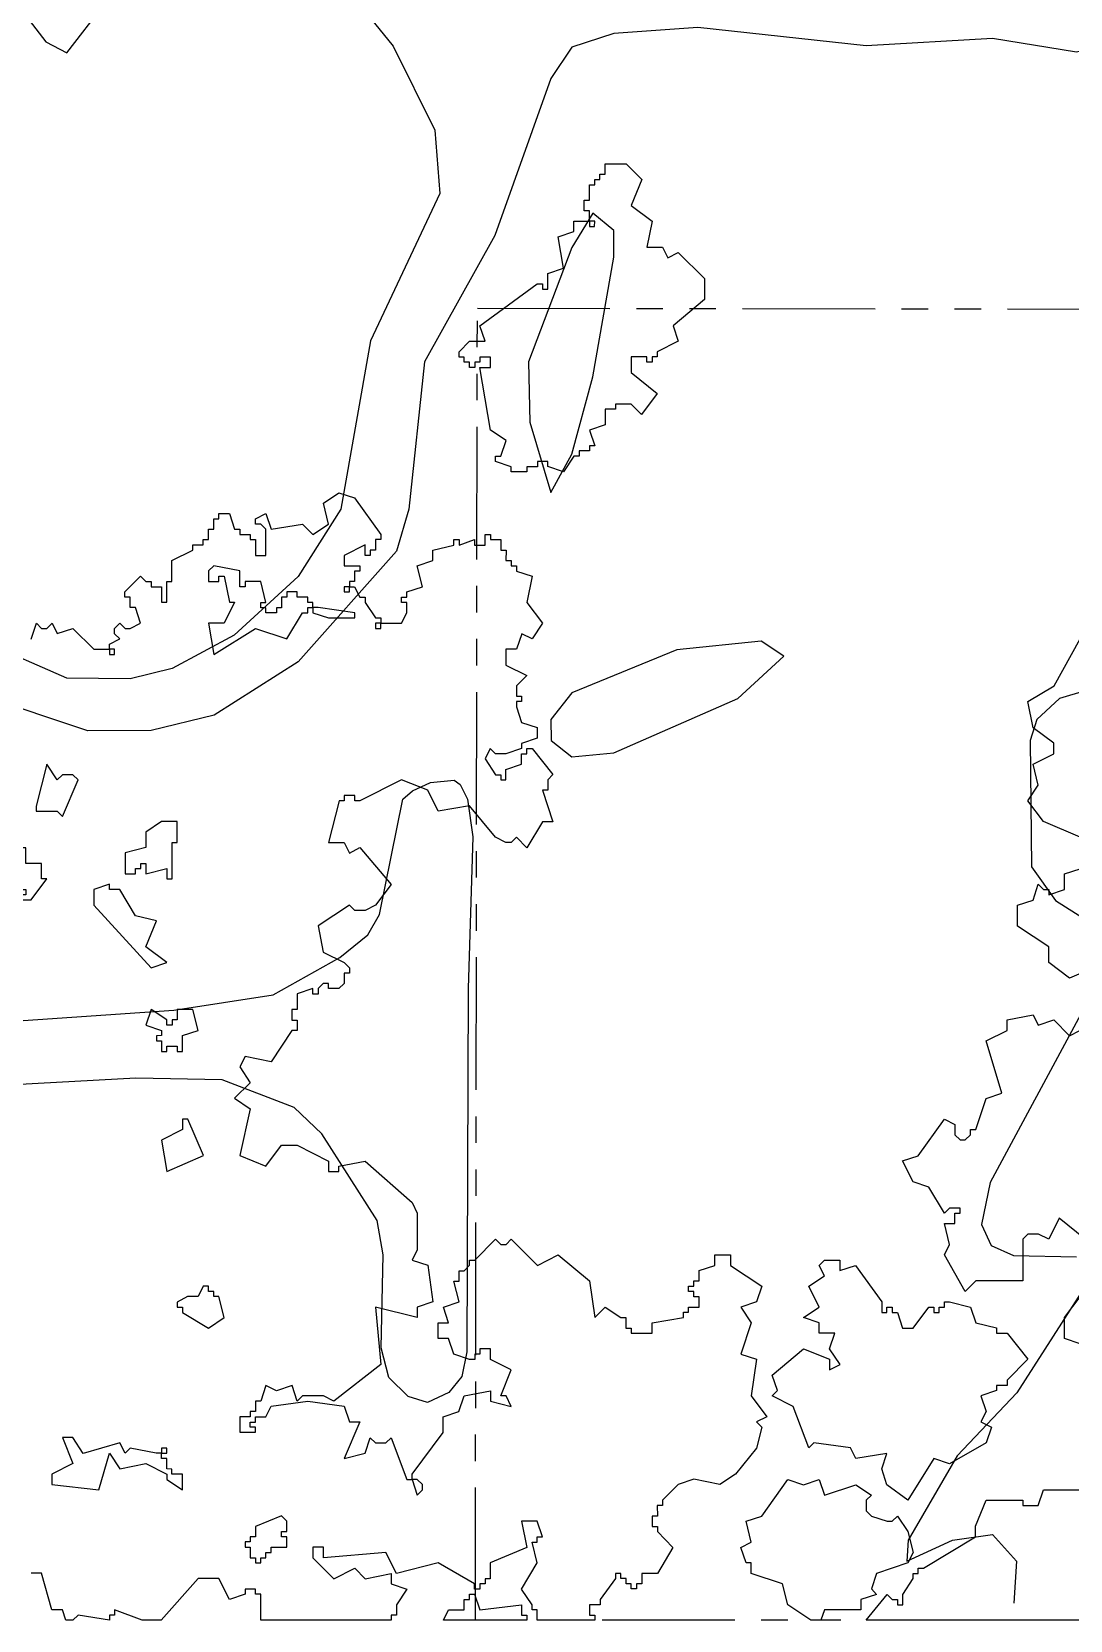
# Model space of a CAD drawing. Header units: metres. Extents: x -400 to 800, y -650 to 500.
# Drawn here: x -183.5 to -133.8, y -650 to -573.9 of the extents above; entities that cross this region are included whole.
import ezdxf

# ---------------------------------------------------------------- set-up
doc = ezdxf.new("R2010")
doc.units = ezdxf.units.M
doc.header["$LTSCALE"] = 2
doc.linetypes.add('PHANTOM', pattern=[6.35, 3.175, -0.635, 0.635, -0.635, 0.635, -0.635])
for name, color, linetype in [('SITE-PROPERTY', 7, 'PHANTOM'), ('SITE-ROAD-GRAVEL', 32, 'CONTINUOUS'), ('SITE-TREE-CANOPY', 94, 'CONTINUOUS'), ('TOPO-CONTOUR-MAJOR', 8, 'CONTINUOUS'), ('TOPO-CONTOUR-MINOR', 9, 'CONTINUOUS')]:
    doc.layers.add(name, color=color, linetype=linetype)

msp = doc.modelspace()

# ---------------------------------------------------------------- linework, layer by layer
at = {"layer": 'SITE-PROPERTY'}
msp.add_lwpolyline([(-162.192, -587.176), (-121.862, -587.227), (-116.074, -587.039), (-110.315, -586.484), (-104.597, -585.561), (-98.95, -584.272), (-99.063, -650), (-162.288, -650)], close=True, dxfattribs=at)
at = {"layer": 'SITE-ROAD-GRAVEL'}
msp.add_lwpolyline([(-184.872, -621.344), (-176.727, -620.789), (-171.977, -620.056), (-168.785, -618.265), (-167.445, -617.176), (-166.884, -616.197), (-165.767, -610.68), (-165.304, -610.279), (-164.434, -609.89), (-163.305, -609.768), (-163.01, -609.979), (-162.66, -610.68), (-162.407, -612.482), (-162.64, -619.746), (-162.692, -637.155), (-162.938, -638.323), (-163.562, -639.101), (-164.58, -639.579), (-165.513, -639.279), (-166.432, -638.378), (-166.803, -636.954), (-166.711, -632.504), (-166.998, -630.858), (-169.636, -626.708), (-170.961, -625.451), (-174.419, -624.116), (-178.544, -624.037), (-185.286, -624.414)], dxfattribs=at)
at = {"layer": 'SITE-TREE-CANOPY'}
for points in [[(-156.818, -582.505), (-157.07, -582.505), (-157.07, -582.004), (-156.818, -582.004), (-156.818, -581.259), (-156.572, -581.259), (-156.572, -581.003), (-156.32, -581.003), (-156.32, -580.758), (-156.067, -580.758), (-156.067, -580.258), (-155.071, -580.258), (-154.32, -581.003), (-154.819, -582.26), (-153.822, -583.006), (-154.068, -584.252), (-153.318, -584.252), (-153.072, -584.752), (-152.567, -584.508), (-151.319, -585.754), (-151.319, -586.755), (-152.82, -588.012), (-152.568, -588.757), (-153.571, -589.257), (-153.571, -589.502), (-153.824, -589.502), (-153.817, -589.758), (-154.069, -589.758), (-154.069, -589.502), (-154.82, -589.502), (-154.82, -590.258), (-153.571, -591.26), (-154.322, -592.261), (-154.82, -591.76), (-155.571, -591.76), (-155.571, -592.005), (-156.069, -592.004), (-156.069, -592.761), (-156.82, -593.005), (-156.567, -593.762), (-156.82, -593.762), (-156.82, -594.007), (-157.318, -594.006), (-157.318, -594.262), (-157.571, -594.262), (-158.069, -595.008), (-158.819, -594.752), (-158.819, -594.507), (-159.317, -594.507), (-159.317, -594.763), (-159.823, -594.762), (-159.823, -595.007), (-160.573, -595.007), (-160.573, -594.762), (-161.317, -594.506), (-161.317, -594.262), (-161.071, -594.262), (-160.819, -593.505), (-161.569, -593.005), (-162.074, -590.012), (-161.569, -590.012), (-161.568, -589.512), (-162.074, -589.512), (-162.074, -589.756), (-162.319, -589.756), (-162.319, -590.012), (-162.572, -590.012), (-162.572, -589.756), (-162.817, -589.756), (-162.817, -589.512), (-163.07, -589.511), (-163.07, -589.256), (-162.571, -588.755), (-161.821, -588.755), (-162.073, -588.01), (-159.323, -586.008), (-159.07, -586.008), (-159.07, -586.253), (-158.818, -586.253), (-158.818, -585.508), (-158.067, -585.252), (-158.319, -583.761), (-157.569, -583.506), (-157.569, -583.005), (-156.818, -583.005)], [(-156.818, -583.261), (-156.573, -583.261), (-156.572, -583.005), (-156.818, -583.005)], [(-170.073, -601.257), (-170.319, -601.257), (-170.318, -601.012), (-170.824, -601.012), (-170.824, -600.756), (-171.322, -600.756), (-171.322, -601.012), (-171.567, -601.012), (-171.567, -601.513), (-171.82, -601.512), (-171.82, -601.757), (-172.318, -601.757), (-172.318, -601.512), (-172.57, -601.512), (-172.57, -601.257), (-172.318, -601.257), (-172.57, -600.255), (-173.321, -600.255), (-173.321, -600.511), (-173.573, -600.511), (-173.573, -599.755), (-174.822, -599.51), (-175.068, -599.754), (-175.068, -600.255), (-174.57, -600.255), (-174.57, -600.01), (-174.317, -600.01), (-174.072, -601.256), (-173.819, -601.256), (-174.317, -602.257), (-175.068, -602.257), (-174.823, -603.759), (-172.823, -602.502), (-171.322, -603.003), (-170.571, -601.757), (-170.319, -601.757), (-170.319, -601.502), (-170.073, -601.502)], [(-168.572, -600.512), (-168.572, -600.757), (-168.319, -600.757), (-168.319, -600.512)], [(-170.073, -601.758), (-169.322, -602.002), (-168.067, -602.003), (-168.067, -601.758), (-169.82, -601.502), (-170.073, -601.502)], [(-167.071, -602.259), (-167.071, -602.503), (-166.818, -602.503), (-166.818, -602.259)], [(-179.818, -603.758), (-179.572, -603.758), (-179.572, -603.502), (-179.818, -603.502)], [(-183.32, -611.01), (-183.32, -611.255), (-182.323, -611.255), (-182.071, -611.511), (-181.32, -609.754), (-181.572, -609.509), (-182.071, -609.509), (-182.323, -609.753), (-182.821, -609.008)], [(-178.072, -613.002), (-179.069, -613.258), (-179.069, -614.259), (-178.571, -614.259), (-178.571, -614.003), (-178.318, -614.003), (-178.318, -613.759), (-178.073, -613.759), (-178.073, -614.259), (-177.069, -614.004), (-177.07, -614.504), (-176.817, -614.504), (-176.817, -612.758), (-176.571, -612.758), (-176.571, -611.757), (-177.322, -611.757), (-178.072, -612.257)], [(-183.067, -613.758), (-183.818, -613.758), (-183.818, -613.012), (-184.323, -613.012), (-184.323, -613.502), (-184.569, -613.502), (-184.569, -613.257), (-184.821, -613.257), (-184.821, -613.012), (-185.572, -613.012), (-185.572, -613.513), (-184.323, -614.759), (-184.071, -614.759), (-184.071, -615.003), (-183.818, -615.003), (-183.818, -615.259), (-184.071, -615.259), (-184.071, -615.504), (-183.573, -615.504), (-182.822, -614.503), (-183.068, -614.503)], [(-180.57, -615.76), (-177.821, -618.753), (-177.07, -618.509), (-178.073, -617.752), (-177.568, -616.506), (-178.571, -616.261), (-179.322, -615.004), (-179.82, -615.004), (-179.82, -614.759), (-180.57, -615.004)], [(-176.573, -621.012), (-176.573, -621.256), (-176.818, -621.256), (-176.818, -621.512), (-177.071, -621.512), (-177.071, -621.256), (-177.821, -620.756), (-178.067, -621.512), (-177.323, -621.757), (-177.323, -622.001), (-177.569, -622.013), (-177.569, -622.257), (-177.323, -622.257), (-177.324, -622.758), (-177.071, -622.758), (-177.071, -622.502), (-176.573, -622.502), (-176.573, -622.758), (-176.32, -622.758), (-176.32, -622.002), (-175.57, -621.757), (-175.822, -620.756), (-176.573, -620.756)], [(-177.072, -628.509), (-175.318, -627.753), (-176.068, -626.006), (-176.321, -626.006), (-176.321, -626.507), (-177.317, -627.007)], [(-144.824, -633.253), (-144.073, -633.009), (-142.817, -634.755), (-142.818, -635.256), (-142.572, -635.256), (-142.572, -635.011), (-142.319, -635.011), (-142.319, -635.256), (-142.067, -635.256), (-141.822, -636.013), (-141.323, -636.013), (-140.573, -635.012), (-140.32, -635.012), (-140.32, -635.256), (-140.068, -635.256), (-140.068, -635.012), (-139.822, -635.012), (-139.822, -634.756), (-139.569, -634.756), (-138.573, -635.012), (-138.321, -635.757), (-137.318, -636.002), (-137.318, -636.258), (-136.82, -636.258), (-135.817, -637.504), (-136.82, -638.505), (-136.82, -638.761), (-137.318, -638.761), (-137.318, -639.006), (-138.069, -639.261), (-137.823, -640.007), (-138.069, -640.507), (-137.571, -640.752), (-137.817, -641.508), (-139.571, -642.509), (-140.321, -642.253), (-141.57, -644.255), (-142.573, -643.51), (-142.819, -642.753), (-142.573, -642.008), (-144.067, -642.253), (-144.32, -641.752), (-146.067, -641.507), (-146.319, -641.752), (-147.07, -639.76), (-148.073, -639.26), (-147.82, -639.004), (-148.073, -638.258), (-146.571, -637.002), (-145.322, -637.502), (-145.322, -638.003), (-144.817, -637.758), (-145.322, -637.002), (-145.07, -636.257), (-145.82, -636.257), (-145.82, -635.756), (-146.571, -635.511), (-145.82, -635.011), (-146.318, -634.009), (-145.567, -633.509), (-145.82, -633.008), (-145.567, -632.753), (-144.823, -632.753)], [(-176.568, -635.005), (-176.323, -635.005), (-176.323, -635.261), (-175.067, -636.007), (-174.323, -635.506), (-174.569, -634.505), (-174.821, -634.505), (-174.821, -634.26), (-175.067, -634.26), (-175.067, -634.004), (-175.319, -634.004), (-175.572, -634.505), (-176.07, -634.505), (-176.568, -634.761)], [(-177.573, -642.002), (-178.821, -641.757), (-179.067, -642.002), (-179.319, -641.512), (-181.073, -642.012), (-181.571, -641.256), (-182.069, -641.256), (-181.571, -642.502), (-182.568, -643.002), (-182.568, -643.503), (-180.323, -643.759), (-179.817, -642.002), (-179.319, -642.758), (-178.071, -642.502), (-177.068, -643.003), (-177.068, -643.259), (-176.317, -643.76), (-176.317, -643.003), (-176.822, -643.003), (-176.822, -642.759), (-177.068, -642.758), (-177.067, -642.258), (-177.32, -642.258), (-177.32, -642.002)], [(-177.067, -642.002), (-177.067, -641.757), (-177.32, -641.757), (-177.32, -642.002)], [(-165.072, -644.006), (-164.819, -643.762), (-164.819, -643.506), (-165.071, -643.261), (-165.317, -643.261)], [(-147.317, -649.26), (-147.569, -648.259), (-149.07, -647.758), (-149.07, -647.257), (-149.323, -647.257), (-149.568, -646.512), (-149.07, -646.256), (-149.322, -645.255), (-148.572, -645.01), (-147.323, -643.253), (-146.572, -643.509), (-145.821, -643.253), (-145.569, -644.01), (-144.068, -643.51), (-143.317, -644.01), (-143.57, -644.255), (-143.57, -644.755), (-143.317, -645.011), (-142.567, -645.256), (-142.321, -645.256), (-142.069, -645.012), (-141.571, -645.757), (-141.318, -646.758), (-141.571, -647.259), (-143.072, -647.759), (-143.318, -648.504), (-143.072, -648.76), (-143.823, -649.005), (-143.823, -649.505), (-145.57, -649.505), (-145.735, -650), (-146.213, -650)], [(-172.817, -645.507), (-172.817, -646.007), (-173.069, -646.007), (-173.069, -646.252), (-173.322, -646.252), (-173.322, -646.508), (-173.069, -646.508), (-173.07, -647.008), (-172.817, -647.009), (-172.817, -647.253), (-172.572, -647.253), (-172.571, -647.009), (-172.319, -647.009), (-172.319, -646.753), (-172.073, -646.753), (-172.073, -646.508), (-171.323, -646.508), (-171.323, -646.008), (-171.568, -646.008), (-171.568, -645.752), (-171.323, -645.752), (-171.322, -645.262), (-171.568, -645.006)], [(-163.571, -649.502), (-162.821, -649.502), (-162.821, -649.013), (-162.568, -649.013), (-162.568, -648.757), (-162.322, -648.757), (-162.07, -649.502), (-160.071, -649.258), (-160.071, -649.758), (-159.818, -649.758), (-159.818, -650), (-163.816, -650)]]:
    msp.add_lwpolyline(points, close=True, dxfattribs=at)
for points in [[(-183.571, -603.012), (-183.318, -602.256), (-183.072, -602.512), (-182.82, -602.512), (-182.567, -602.256), (-182.322, -602.756), (-181.571, -602.512), (-180.568, -603.502), (-179.818, -603.502), (-179.818, -603.258), (-179.319, -603.002), (-179.572, -602.757), (-179.572, -602.512), (-179.319, -602.256), (-179.067, -602.512), (-178.821, -602.512), (-178.323, -602.257), (-178.568, -601.511), (-178.821, -601.511), (-178.821, -601.011), (-179.073, -601.011), (-179.073, -600.755), (-178.323, -600.01), (-178.07, -600.254), (-177.818, -600.254), (-177.818, -600.51), (-177.32, -600.51), (-177.32, -601.256), (-177.067, -601.256), (-177.067, -600.255), (-176.821, -600.255), (-176.821, -599.253), (-175.818, -598.753), (-175.818, -598.508), (-175.32, -598.508), (-175.32, -598.253), (-175.067, -598.253), (-175.067, -597.752), (-174.822, -597.752), (-174.822, -597.252), (-174.569, -597.252), (-174.569, -597.007), (-174.071, -597.007), (-173.818, -597.752), (-173.573, -597.752), (-173.573, -598.008), (-173.068, -598.008), (-173.068, -598.253), (-172.822, -598.253), (-172.823, -599.009), (-172.317, -599.01), (-172.317, -597.753), (-172.57, -597.508), (-172.822, -597.508), (-172.822, -597.252), (-172.317, -597.007), (-172.072, -597.753), (-170.57, -597.508), (-170.072, -598.009), (-169.322, -597.508), (-169.567, -596.507), (-168.823, -596.007), (-168.073, -596.252), (-166.817, -598.009), (-166.817, -598.254), (-167.07, -598.254), (-167.07, -598.755), (-167.323, -598.755), (-167.323, -599.01), (-167.568, -599.01), (-167.568, -598.51), (-168.571, -599.01), (-168.571, -599.511), (-167.821, -599.511), (-167.821, -599.756), (-168.073, -599.756), (-168.073, -600.256), (-168.319, -600.256), (-168.319, -600.512), (-168.073, -600.512), (-167.821, -601.002), (-167.568, -601.002), (-167.569, -601.257), (-167.071, -602.003), (-166.818, -602.003), (-166.818, -602.259), (-165.822, -602.259), (-165.569, -601.758), (-165.569, -601.258), (-165.822, -601.258), (-165.822, -601.002), (-165.569, -601.002), (-165.569, -600.757), (-164.818, -600.513), (-165.071, -599.511), (-164.32, -599.256), (-164.32, -598.755), (-163.317, -598.511), (-163.317, -598.255), (-163.071, -598.255), (-163.071, -598.511), (-162.321, -598.255), (-162.321, -598.511), (-161.823, -598.511), (-161.822, -598.01), (-161.57, -598.01), (-161.57, -598.255), (-161.072, -598.255), (-161.072, -598.756), (-160.819, -598.756), (-160.82, -599.256), (-160.567, -599.256), (-160.567, -599.512), (-160.321, -599.512), (-160.322, -599.757), (-159.571, -600.002), (-159.817, -601.259), (-159.073, -602.26), (-159.571, -603.005), (-160.069, -602.76), (-160.322, -603.506), (-160.82, -603.506), (-160.82, -604.262), (-159.817, -604.752), (-160.322, -605.252), (-160.323, -605.753), (-160.07, -605.753), (-160.07, -606.009), (-160.323, -606.009), (-160.323, -606.253), (-160.07, -607.01), (-159.32, -607.255), (-159.32, -607.755), (-160.07, -608.011), (-160.07, -608.256), (-160.821, -608.511), (-161.319, -608.511), (-161.572, -608.255), (-161.817, -608.756), (-161.319, -609.512), (-161.067, -609.512), (-161.067, -609.757), (-160.821, -609.757), (-160.821, -609.257), (-160.071, -609.012), (-160.07, -608.511), (-159.818, -608.511), (-159.818, -608.256), (-159.572, -608.256), (-158.569, -609.502), (-158.822, -609.757), (-158.822, -610.258), (-159.068, -610.258), (-158.57, -611.76), (-159.068, -611.76), (-159.819, -613.005), (-160.317, -612.505), (-160.569, -612.761), (-160.822, -612.761), (-161.32, -612.505), (-162.568, -611.003), (-164.07, -611.258), (-164.568, -610.257), (-165.823, -609.756), (-167.823, -610.757), (-168.068, -610.757), (-168.068, -610.512), (-168.573, -610.512), (-168.573, -610.757), (-168.819, -610.757), (-169.317, -612.759), (-168.567, -612.759), (-168.321, -613.26), (-167.823, -613.004), (-166.322, -614.762), (-167.073, -615.752), (-167.571, -616.008), (-168.069, -616.007), (-168.322, -615.752), (-169.823, -616.752), (-169.571, -618.009), (-168.568, -618.51), (-168.322, -618.755), (-168.322, -619.011), (-168.568, -619.011), (-168.568, -619.511), (-168.821, -619.756), (-169.319, -619.756), (-169.319, -619.511), (-169.571, -619.511), (-169.817, -619.756), (-169.817, -620.012), (-170.069, -620.012), (-170.069, -619.756), (-170.82, -620.011), (-170.82, -620.757), (-171.073, -620.757), (-171.073, -621.257), (-170.82, -621.257), (-170.82, -621.758), (-171.073, -621.758), (-172.069, -623.259), (-173.318, -623.003), (-173.571, -623.504), (-173.073, -624.26), (-173.823, -625.006), (-173.073, -625.506), (-173.571, -627.753), (-172.323, -628.254), (-171.572, -627.253), (-170.821, -627.253), (-169.32, -628.01), (-169.32, -628.51), (-168.822, -628.51), (-168.822, -628.255), (-167.573, -628.01), (-165.322, -630.002), (-165.069, -630.502), (-165.07, -632.26), (-165.322, -632.76), (-164.572, -633.005), (-164.319, -634.752), (-165.07, -635.007), (-165.07, -635.508), (-167.069, -635.007), (-166.817, -637.755), (-169.07, -639.512), (-169.568, -639.256), (-170.571, -639.256), (-170.823, -639.511), (-171.069, -638.755), (-171.819, -639.011), (-172.317, -638.755), (-172.57, -639.511), (-172.823, -639.511), (-172.823, -640.012), (-173.068, -640.012), (-173.068, -640.256), (-173.573, -640.256), (-173.574, -641.002), (-172.823, -641.002), (-172.823, -640.757), (-173.068, -640.757), (-173.068, -640.512), (-172.823, -640.512), (-172.823, -640.256), (-172.318, -640.256), (-172.072, -639.756), (-170.318, -639.512), (-168.571, -639.757), (-168.319, -640.502), (-167.821, -640.502), (-168.572, -642.259), (-167.569, -642.004), (-167.323, -641.258), (-167.071, -641.503), (-166.572, -641.503), (-166.32, -641.259), (-165.57, -643.261), (-165.317, -643.261), (-165.317, -643.005), (-163.822, -641.003), (-163.822, -640.258), (-163.072, -640.002), (-162.819, -639.257), (-161.57, -639.013), (-161.57, -639.502), (-160.567, -639.758), (-160.819, -639.257), (-161.072, -639.257), (-160.567, -638.012), (-161.57, -637.511), (-161.57, -637.01), (-162.068, -637.01), (-162.068, -637.255), (-162.32, -637.255), (-162.32, -637.511), (-162.573, -637.511), (-163.324, -637.255), (-163.569, -636.509), (-164.067, -636.509), (-164.067, -635.753), (-163.569, -635.753), (-163.821, -635.008), (-163.071, -634.752), (-163.323, -633.762), (-163.07, -633.762), (-163.07, -633.261), (-162.818, -633.261), (-162.572, -633.005), (-162.572, -632.761), (-162.32, -632.761), (-161.323, -631.76), (-161.071, -632.005), (-160.818, -632.005), (-160.573, -631.76), (-159.317, -633.006), (-158.321, -632.506), (-156.82, -633.752), (-156.568, -635.509), (-156.069, -635.009), (-155.319, -635.51), (-155.073, -635.51), (-155.073, -636.01), (-154.821, -636.01), (-154.821, -636.255), (-153.818, -636.255), (-153.818, -635.755), (-152.323, -635.51), (-152.323, -635.254), (-152.071, -635.254), (-152.071, -635.01), (-151.573, -635.01), (-151.573, -634.509), (-151.818, -634.509), (-151.818, -634.253), (-152.071, -634.253), (-152.071, -634.008), (-151.818, -634.009), (-151.818, -633.753), (-151.572, -633.753), (-151.572, -633.252), (-150.822, -633.008), (-150.822, -632.507), (-150.071, -632.507), (-150.071, -633.008), (-148.57, -634.009), (-148.823, -634.754), (-149.573, -635.01), (-149.068, -635.755), (-149.574, -637.257), (-148.823, -637.502), (-149.069, -639.259), (-148.318, -640.261), (-148.824, -640.505), (-148.571, -640.761), (-148.817, -641.762), (-149.82, -643.008), (-150.571, -643.508), (-151.82, -643.252), (-152.57, -643.508), (-153.321, -644.253), (-153.321, -644.509), (-153.574, -644.509), (-153.567, -645.01), (-153.819, -645.01), (-153.819, -645.51), (-153.567, -645.51), (-153.567, -645.755), (-152.823, -646.511), (-153.567, -647.757), (-154.318, -647.757), (-154.318, -648.258), (-154.57, -648.258), (-154.57, -648.502), (-154.823, -648.502), (-154.823, -648.258), (-155.069, -648.257), (-155.068, -648.002), (-155.321, -648.002), (-155.321, -647.757), (-155.574, -647.757), (-155.574, -648.002), (-156.317, -649.003), (-156.317, -649.258), (-156.823, -649.258), (-156.823, -649.759), (-156.57, -649.759), (-156.57, -650), (-159.32, -650), (-159.32, -649.503), (-159.573, -649.503), (-159.573, -649.258), (-160.07, -648.512), (-159.32, -647.256), (-159.572, -646.254), (-159.319, -646.254), (-159.319, -646.01), (-159.067, -646.01), (-159.319, -645.253), (-160.07, -645.253), (-159.818, -646.51), (-161.572, -647.255), (-161.572, -648.012), (-161.817, -648.012), (-161.817, -648.256), (-162.07, -648.256), (-162.07, -648.512), (-162.322, -648.512), (-162.322, -648.256), (-164.069, -647.255), (-166.068, -647.755), (-166.573, -646.754), (-169.569, -647.009), (-169.569, -646.509), (-170.067, -646.508), (-170.067, -647.009), (-169.071, -648.01), (-168.068, -647.51), (-167.57, -648.011), (-166.321, -647.755), (-166.321, -648.256), (-165.57, -648.511), (-166.069, -649.257), (-166.069, -649.757), (-166.321, -649.757), (-166.321, -650), (-172.572, -650), (-172.572, -648.755), (-172.817, -648.755), (-172.817, -648.51), (-173.322, -648.51), (-173.322, -648.755), (-174.073, -649.011), (-174.571, -648.009), (-175.567, -648.009), (-177.339, -650), (-178.255, -650), (-179.573, -649.51), (-179.573, -649.755), (-179.819, -649.755), (-179.819, -650), (-181.32, -649.755), (-181.564, -650), (-181.905, -650), (-182.071, -649.51), (-182.569, -649.51), (-183.074, -647.752), (-183.572, -647.752)], [(-133.322, -612.509), (-135.069, -611.753), (-135.819, -610.763), (-135.321, -610.006), (-135.573, -609.005), (-134.57, -608.505), (-134.57, -608.004), (-135.573, -607.259), (-135.818, -606.002), (-134.569, -605.257), (-133.32, -603.01)], [(-132.067, -618.505), (-133.821, -619.261), (-134.817, -618.505), (-134.817, -617.76), (-136.318, -616.758), (-136.318, -615.757), (-135.567, -615.512), (-135.322, -614.756), (-135.069, -615.012), (-134.817, -615.012), (-134.817, -615.257), (-134.073, -615.012), (-134.073, -614.256), (-133.322, -614.011)], [(-133.073, -631.754), (-134.321, -630.752), (-134.82, -631.753), (-135.318, -631.508), (-135.823, -631.508), (-136.068, -631.753), (-136.069, -633.755), (-138.32, -633.755), (-138.819, -634.255), (-139.822, -632.509), (-139.569, -632.008), (-139.821, -631.007), (-139.323, -631.007), (-139.323, -630.507), (-139.071, -630.507), (-139.071, -630.262), (-139.569, -630.262), (-139.821, -630.507), (-140.572, -629.261), (-141.322, -629.005), (-141.82, -628.003), (-141.069, -627.759), (-139.82, -626.013), (-139.322, -626.257), (-139.322, -626.758), (-139.07, -627.003), (-138.817, -627.003), (-138.572, -626.758), (-138.572, -626.502), (-138.319, -626.502), (-137.821, -625.012), (-137.07, -624.756), (-137.82, -622.253), (-136.817, -621.753), (-136.817, -621.252), (-135.568, -621.008), (-135.323, -621.508), (-134.572, -621.253), (-133.822, -622.009), (-133.324, -621.753)], [(-133.319, -636.759), (-134.07, -636.503), (-134.07, -635.502), (-133.319, -634.512)], [(-130.693, -650), (-143.562, -650), (-142.567, -648.76), (-142.322, -649.005), (-142.069, -649.005), (-142.069, -649.261), (-141.817, -649.261), (-141.817, -648.76), (-141.318, -648.004), (-141.318, -647.759), (-141.073, -647.759), (-141.073, -647.503), (-140.82, -647.504), (-138.323, -646.002), (-138.322, -645.502), (-137.817, -644.256), (-136.07, -644.256), (-136.07, -644.512), (-135.32, -644.512), (-135.067, -643.756), (-133.068, -643.756)]]:
    msp.add_lwpolyline(points, dxfattribs=at)
at = {"layer": 'TOPO-CONTOUR-MAJOR'}
msp.add_lwpolyline([(-184.26, -572.606), (-182.859, -574.411), (-181.851, -574.941), (-180.057, -572.606), (-178.829, -571.716), (-176.813, -571.043), (-171.775, -571.236), (-168.752, -572.05), (-167.745, -572.753), (-166.229, -574.621), (-164.229, -578.651), (-163.987, -581.674), (-167.303, -588.727), (-168.726, -596.788), (-170.768, -600.021), (-173.847, -602.834), (-176.813, -604.427), (-178.829, -604.921), (-181.851, -604.89), (-185.882, -603.128)], dxfattribs=at)
at = {"layer": 'TOPO-CONTOUR-MINOR'}
for points in [[(-128.448, -573.694), (-133.486, -574.917), (-137.516, -574.256), (-143.562, -574.613), (-151.623, -573.737), (-155.653, -574.013), (-157.669, -574.673), (-158.676, -576.166), (-161.36, -583.689), (-164.73, -589.735), (-165.481, -596.788), (-166.073, -598.804), (-170.768, -604.112), (-174.798, -606.661), (-177.821, -607.391), (-180.844, -607.405), (-185.882, -605.734)], [(-130.937, -604.849), (-134.305, -605.857), (-135.399, -606.865), (-135.711, -607.872), (-135.643, -613.918), (-134.494, -615.538), (-132.273, -616.941)], [(-133.287, -620.971), (-137.62, -629.032), (-138.04, -631.047), (-137.575, -632.055), (-136.509, -632.53), (-133.486, -632.601)], [(-132.469, -633.063), (-136.351, -639.108), (-139.202, -642.131), (-141.554, -646.162), (-141.614, -647.169), (-139.434, -646.162), (-137.516, -645.9), (-136.361, -647.169), (-136.497, -649.184)]]:
    msp.add_lwpolyline(points, dxfattribs=at)
for points in [[(-156.661, -582.625), (-157.669, -584.26), (-159.738, -589.735), (-159.684, -592.621), (-158.676, -595.991), (-157.669, -594.159), (-156.661, -590.465), (-155.653, -584.726), (-155.653, -583.454)], [(-152.631, -603.528), (-157.669, -605.588), (-158.678, -606.865), (-158.661, -607.872), (-157.669, -608.656), (-155.653, -608.46), (-149.721, -605.857), (-147.503, -603.842), (-148.6, -603.116)]]:
    msp.add_lwpolyline(points, close=True, dxfattribs=at)

doc.saveas('drawing.dxf')
